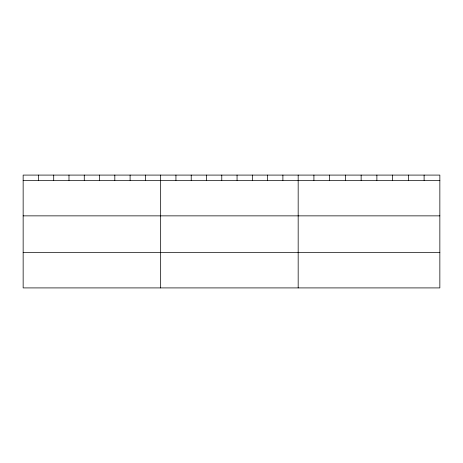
<?xml version="1.0" encoding="UTF-8"?>
<svg xmlns="http://www.w3.org/2000/svg" width="463" height="463" viewBox="0 0 463 463"><rect width="100%" height="100%" fill="white"/><g stroke="black" fill="none" stroke-linecap="round" stroke-linejoin="round"><path stroke-width="0.69" d="M439.85 180.373L439.85 287.911L23.15 287.911L23.15 175.089L439.85 175.089L439.85 180.373L23.15 180.373M23.15 215.862L439.85 215.862M23.15 252.422L439.85 252.422M424.108 175.089L424.108 180.373M408.366 175.089L408.366 180.373M392.624 175.089L392.624 180.373M376.882 175.089L376.882 180.373M361.14 175.089L361.14 180.373M345.398 175.089L345.398 180.373M329.656 175.089L329.656 180.373M313.914 175.089L313.914 180.373M298.172 175.089L298.172 287.911M282.893 175.089L282.893 180.373M267.614 175.089L267.614 180.373M252.335 175.089L252.335 180.373M237.056 175.089L237.056 180.373M221.777 175.089L221.777 180.373M206.498 175.089L206.498 180.373M191.219 175.089L191.219 180.373M175.94 175.089L175.94 180.373M160.661 175.089L160.661 287.911M145.382 175.089L145.382 180.373M130.103 175.089L130.103 180.373M114.824 175.089L114.824 180.373M99.545 175.089L99.545 180.373M84.266 175.089L84.266 180.373M68.987 175.089L68.987 180.373M53.708 175.089L53.708 180.373M38.429 175.089L38.429 180.373"/></g></svg>
